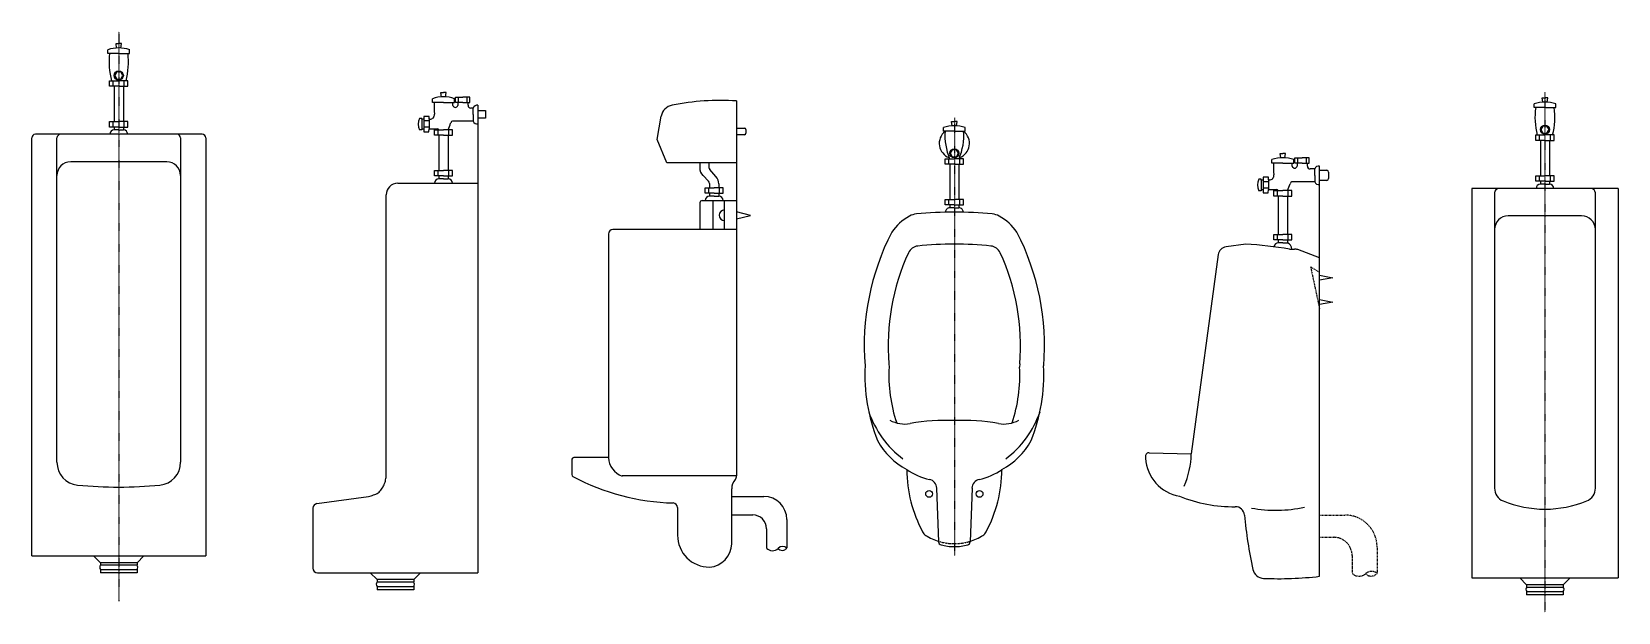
# Model space of a CAD drawing. Header units: inches. Extents: x -1249499 to 290957, y -589671 to 1013543.
# Drawn here: x -1176998 to -1173534, y 305799 to 307066 of the extents above; entities that cross this region are included whole.
import ezdxf

# ---------------------------------------------------------------- set-up
doc = ezdxf.new("R2010")
doc.units = ezdxf.units.IN
doc.header["$MEASUREMENT"] = 0
for name, pattern in [('CENTER', [2, 1.25, -0.25, 0.25, -0.25]), ('DASHDOT', [1, 0.5, -0.25, 0, -0.25]), ('HIDDEN', [2, 1, -1])]:
    doc.linetypes.add(name, pattern=pattern)
doc.layers.add('CENT', color=1, linetype='CENTER')
doc.layers.add('TOIL', color=9, linetype='Continuous')

msp = doc.modelspace()

# ---------------------------------------------------------------- linework, layer by layer
at = {"layer": 'CENT', "linetype": 'DASHDOT'}
for p, q in [((-1176808, 307065.6), (-1176808, 305823.2)), ((-1173694.2, 306934), (-1173694.2, 305798.6)), ((-1174983.7, 306877.6), (-1174983.7, 305921.7))]:
    msp.add_line(p, q, dxfattribs=at)
at = {"layer": 'TOIL'}
for p, q in [((-1176813.9, 307039.7), (-1176808, 307039.7)), ((-1176812.7, 307030.1), (-1176813.9, 307039.7)), ((-1176802.1, 307039.7), (-1176808, 307039.7)), ((-1176803.4, 307030.1), (-1176802.1, 307039.7)), ((-1176831.8, 307018.4), (-1176831.8, 307026.3)), ((-1176808, 307018.4), (-1176831.8, 307018.4)), ((-1176808, 307018.4), (-1176784.2, 307018.4)), ((-1176784.2, 307018.4), (-1176784.2, 307026.3)), ((-1176827.9, 306958.3), (-1176808, 306958.3)), ((-1176827.9, 306946.6), (-1176827.9, 306958.3)), ((-1176808, 306946.6), (-1176827.9, 306946.6)), ((-1176819.9, 306946.6), (-1176819.9, 306958.3)), ((-1176818, 306946.6), (-1176818, 306869.5)), ((-1176788.1, 306958.3), (-1176808, 306958.3)), ((-1176808, 306946.6), (-1176788.1, 306946.6)), ((-1176798, 306946.6), (-1176798, 306869.5)), ((-1176796.1, 306946.6), (-1176796.1, 306958.3)), ((-1176788.1, 306946.6), (-1176788.1, 306958.3)), ((-1176103.6, 306923.1), (-1176104.9, 306932.8)), ((-1176104.9, 306932.8), (-1176099, 306932.8)), ((-1176093.1, 306932.8), (-1176099, 306932.8)), ((-1176094.3, 306923.1), (-1176093.1, 306932.8)), ((-1176122.8, 306911.5), (-1176122.8, 306919.4)), ((-1176099, 306911.5), (-1176122.8, 306911.5)), ((-1176099, 306911.5), (-1176075.2, 306911.5)), ((-1176075.2, 306911.5), (-1176075.2, 306919.4)), ((-1176072.9, 306923), (-1176056.8, 306923)), ((-1176072.9, 306911.2), (-1176072.9, 306923)), ((-1176056.8, 306911.2), (-1176072.9, 306911.2)), ((-1176068, 306911.2), (-1176068, 306904.7)), ((-1176066.4, 306911.2), (-1176066.4, 306923)), ((-1176041.4, 306923), (-1176056.8, 306923)), ((-1176056.8, 306911.2), (-1176041.4, 306911.2)), ((-1176047, 306911.2), (-1176047, 306923)), ((-1176045.4, 306905), (-1176045.4, 306911.2)), ((-1176041.4, 306911.2), (-1176041.4, 306923)), ((-1176034.1, 306899), (-1176039.4, 306899)), ((-1176034.1, 306884.8), (-1176034.1, 306899)), ((-1176024, 306905), (-1176024, 305884.8)), ((-1173718, 306900.4), (-1173718, 306908.2)), ((-1173694.2, 306900.4), (-1173718, 306900.4)), ((-1173700.1, 306921.7), (-1173694.2, 306921.7)), ((-1173698.8, 306912), (-1173700.1, 306921.7)), ((-1173688.3, 306921.7), (-1173694.2, 306921.7)), ((-1173694.2, 306900.4), (-1173670.4, 306900.4)), ((-1173689.5, 306912), (-1173688.3, 306921.7)), ((-1173670.4, 306900.4), (-1173670.4, 306908.2)), ((-1176827.9, 306869.5), (-1176808, 306869.5)), ((-1176827.9, 306857.7), (-1176827.9, 306869.5)), ((-1176819.9, 306857.7), (-1176819.9, 306869.5)), ((-1176788.1, 306869.5), (-1176808, 306869.5)), ((-1176796.1, 306857.7), (-1176796.1, 306869.5)), ((-1176788.1, 306857.7), (-1176788.1, 306869.5)), ((-1176146.5, 306876.4), (-1176151.6, 306876.4)), ((-1176146.5, 306874.5), (-1176146.5, 306876.4)), ((-1176146.5, 306874.5), (-1176146.5, 306853.2)), ((-1176142.3, 306874.5), (-1176146.5, 306874.5)), ((-1176142.3, 306880.9), (-1176142.3, 306846.8)), ((-1176130.5, 306880.9), (-1176142.3, 306880.9)), ((-1176130.5, 306870.9), (-1176142.3, 306870.9)), ((-1176130.5, 306874.7), (-1176130.5, 306880.9)), ((-1176130.5, 306874.7), (-1176130.5, 306853.8)), ((-1176128.6, 306874.7), (-1176130.5, 306874.7)), ((-1176040.3, 306870.7), (-1176077.9, 306870.7)), ((-1176034.1, 306870.7), (-1176040.3, 306870.7)), ((-1176034.1, 306884.8), (-1176034.1, 306870.7)), ((-1176024, 306894), (-1176007.1, 306894)), ((-1176007.1, 306877.3), (-1176024, 306877.3)), ((-1176007.1, 306894), (-1176007.1, 306877.3)), ((-1174988.4, 306860.3), (-1174989.6, 306870)), ((-1174989.6, 306870), (-1174983.7, 306870)), ((-1174977.8, 306870), (-1174983.7, 306870)), ((-1174979.1, 306860.3), (-1174977.8, 306870)), ((-1176808, 306857.7), (-1176827.9, 306857.7)), ((-1176818, 306857.7), (-1176818, 306851.2)), ((-1176808, 306851.2), (-1176818, 306851.2)), ((-1176808, 306857.7), (-1176788.1, 306857.7)), ((-1176808, 306851.2), (-1176798, 306851.2)), ((-1176798, 306857.7), (-1176798, 306851.2)), ((-1176146.5, 306851.3), (-1176151.6, 306851.3)), ((-1176146.5, 306853.2), (-1176146.5, 306851.3)), ((-1176142.3, 306853.2), (-1176146.5, 306853.2)), ((-1176130.5, 306857), (-1176142.3, 306857)), ((-1176142.3, 306846.8), (-1176130.7, 306846.8)), ((-1176130.7, 306846.8), (-1176130.5, 306853.8)), ((-1176130.5, 306853.8), (-1176112.2, 306853.8)), ((-1176118.9, 306839.7), (-1176118.9, 306851.4)), ((-1176118.9, 306851.4), (-1176099, 306851.4)), ((-1176099, 306839.7), (-1176118.9, 306839.7)), ((-1176110.9, 306839.7), (-1176110.9, 306851.4)), ((-1176109, 306839.7), (-1176109, 306762.6)), ((-1176079.1, 306851.4), (-1176099, 306851.4)), ((-1176099, 306839.7), (-1176079.1, 306839.7)), ((-1176089, 306839.7), (-1176089, 306762.6)), ((-1176087.1, 306839.7), (-1176087.1, 306851.4)), ((-1176079.1, 306839.7), (-1176079.1, 306851.4)), ((-1175007.5, 306848.7), (-1175007.5, 306856.5)), ((-1174983.7, 306848.7), (-1175007.5, 306848.7)), ((-1174983.7, 306848.7), (-1174959.9, 306848.7)), ((-1174959.9, 306848.7), (-1174959.9, 306856.5)), ((-1173714.1, 306840.3), (-1173694.2, 306840.3)), ((-1173714.1, 306828.5), (-1173714.1, 306840.3)), ((-1173694.2, 306828.5), (-1173714.1, 306828.5)), ((-1173706.1, 306828.5), (-1173706.1, 306840.3)), ((-1173704.2, 306828.5), (-1173704.2, 306751.4)), ((-1173674.3, 306840.3), (-1173694.2, 306840.3)), ((-1173694.2, 306828.5), (-1173674.3, 306828.5)), ((-1173684.2, 306828.5), (-1173684.2, 306751.4)), ((-1173682.3, 306828.5), (-1173682.3, 306840.3)), ((-1173674.3, 306828.5), (-1173674.3, 306840.3)), ((-1174271.1, 306790.5), (-1174272.4, 306800.2)), ((-1174272.4, 306800.2), (-1174266.4, 306800.2)), ((-1174260.5, 306800.2), (-1174266.4, 306800.2)), ((-1174261.8, 306790.5), (-1174260.5, 306800.2)), ((-1176118.9, 306750.8), (-1176118.9, 306762.6)), ((-1176118.9, 306762.6), (-1176099, 306762.6)), ((-1176110.9, 306750.8), (-1176110.9, 306762.6)), ((-1176079.1, 306762.6), (-1176099, 306762.6)), ((-1176087.1, 306750.8), (-1176087.1, 306762.6)), ((-1176079.1, 306750.8), (-1176079.1, 306762.6)), ((-1175459.1, 306779.6), (-1175611.3, 306779.6)), ((-1175539.5, 306779.6), (-1175539.5, 306768.6)), ((-1175519.5, 306779.6), (-1175519.5, 306769.3)), ((-1175003.6, 306788.6), (-1174983.7, 306788.6)), ((-1175003.6, 306776.8), (-1175003.6, 306788.6)), ((-1174983.7, 306776.8), (-1175003.6, 306776.8)), ((-1174995.6, 306776.8), (-1174995.6, 306788.6)), ((-1174993.7, 306776.8), (-1174993.7, 306699.7)), ((-1174963.8, 306788.6), (-1174983.7, 306788.6)), ((-1174983.7, 306776.8), (-1174963.8, 306776.8)), ((-1174973.7, 306776.8), (-1174973.7, 306699.7)), ((-1174971.8, 306776.8), (-1174971.8, 306788.6)), ((-1174963.8, 306776.8), (-1174963.8, 306788.6)), ((-1174290.2, 306778.9), (-1174290.2, 306786.7)), ((-1174266.4, 306778.9), (-1174290.2, 306778.9)), ((-1174266.4, 306778.9), (-1174242.7, 306778.9)), ((-1174242.7, 306778.9), (-1174242.7, 306786.7)), ((-1174240.3, 306790.3), (-1174224.3, 306790.3)), ((-1174240.3, 306778.6), (-1174240.3, 306790.3)), ((-1174224.3, 306778.6), (-1174240.3, 306778.6)), ((-1174235.5, 306778.6), (-1174235.5, 306772.1)), ((-1174233.8, 306778.6), (-1174233.8, 306790.3)), ((-1174208.8, 306790.3), (-1174224.3, 306790.3)), ((-1174224.3, 306778.6), (-1174208.8, 306778.6)), ((-1174214.5, 306778.6), (-1174214.5, 306790.3)), ((-1174212.9, 306772.3), (-1174212.9, 306778.6)), ((-1174208.8, 306778.6), (-1174208.8, 306790.3)), ((-1174196.6, 306766.3), (-1174206.9, 306766.3)), ((-1174196.6, 306752.2), (-1174196.6, 306766.3)), ((-1174186.4, 305877.2), (-1174186.4, 306772.4)), ((-1174186.4, 306763.4), (-1174170.7, 306763.4)), ((-1174166.7, 306759.4), (-1174166.7, 306745)), ((-1176199, 306734.8), (-1176024, 306734.8)), ((-1176099, 306750.8), (-1176118.9, 306750.8)), ((-1176109, 306750.8), (-1176109, 306744.3)), ((-1176099, 306744.3), (-1176109, 306744.3)), ((-1176099, 306750.8), (-1176079.1, 306750.8)), ((-1176099, 306744.3), (-1176089, 306744.3)), ((-1176089, 306750.8), (-1176089, 306744.3)), ((-1175528, 306724.8), (-1175508.1, 306724.8)), ((-1175528, 306713), (-1175528, 306724.8)), ((-1175520, 306713), (-1175520, 306724.8)), ((-1175518.1, 306734.4), (-1175518.1, 306724.8)), ((-1175488.2, 306724.8), (-1175508.1, 306724.8)), ((-1175498.1, 306733.5), (-1175498.1, 306724.8)), ((-1175496.2, 306713), (-1175496.2, 306724.8)), ((-1175488.2, 306713), (-1175488.2, 306724.8)), ((-1174314, 306743.8), (-1174319.1, 306743.8)), ((-1174314, 306741.9), (-1174314, 306743.8)), ((-1174314, 306741.9), (-1174314, 306720.5)), ((-1174309.8, 306741.9), (-1174314, 306741.9)), ((-1174309.8, 306748.2), (-1174309.8, 306714.2)), ((-1174298, 306748.2), (-1174309.8, 306748.2)), ((-1174298, 306738.3), (-1174309.8, 306738.3)), ((-1174298, 306724.3), (-1174309.8, 306724.3)), ((-1174298, 306742.1), (-1174298, 306748.2)), ((-1174298, 306742.1), (-1174298, 306721.1)), ((-1174296, 306742.1), (-1174298, 306742.1)), ((-1174207.7, 306738), (-1174245.3, 306738)), ((-1174196.6, 306738), (-1174207.7, 306738)), ((-1174196.6, 306752.2), (-1174196.6, 306738)), ((-1174170.7, 306741), (-1174186.4, 306741)), ((-1173714.1, 306751.4), (-1173694.2, 306751.4)), ((-1173714.1, 306739.7), (-1173714.1, 306751.4)), ((-1173694.2, 306739.7), (-1173714.1, 306739.7)), ((-1173706.1, 306739.7), (-1173706.1, 306751.4)), ((-1173704.2, 306739.7), (-1173704.2, 306733.2)), ((-1173694.2, 306733.2), (-1173704.2, 306733.2)), ((-1173674.3, 306751.4), (-1173694.2, 306751.4)), ((-1173694.2, 306739.7), (-1173674.3, 306739.7)), ((-1173694.2, 306733.2), (-1173684.2, 306733.2)), ((-1173684.2, 306739.7), (-1173684.2, 306733.2)), ((-1173682.3, 306739.7), (-1173682.3, 306751.4)), ((-1173674.3, 306739.7), (-1173674.3, 306751.4)), ((-1176224, 306095.8), (-1176224, 306709.8)), ((-1175539.1, 306692.1), (-1175539.1, 306634.1)), ((-1175534.1, 306697.1), (-1175459.1, 306697.1)), ((-1175508.1, 306713), (-1175528, 306713)), ((-1175518.1, 306713), (-1175518.1, 306706.5)), ((-1175508.1, 306706.5), (-1175518.1, 306706.5)), ((-1175508.1, 306713), (-1175488.2, 306713)), ((-1175508.1, 306706.5), (-1175498.1, 306706.5)), ((-1175498.1, 306713), (-1175498.1, 306706.5)), ((-1175003.6, 306699.7), (-1174983.7, 306699.7)), ((-1175003.6, 306688), (-1175003.6, 306699.7)), ((-1174995.6, 306688), (-1174995.6, 306699.7)), ((-1174963.8, 306699.7), (-1174983.7, 306699.7)), ((-1174971.8, 306688), (-1174971.8, 306699.7)), ((-1174963.8, 306688), (-1174963.8, 306699.7)), ((-1174314, 306718.6), (-1174319.1, 306718.6)), ((-1174309.8, 306720.5), (-1174314, 306720.5)), ((-1174314, 306720.5), (-1174314, 306718.6)), ((-1174309.8, 306714.2), (-1174298.2, 306714.2)), ((-1174298.2, 306714.2), (-1174298, 306721.1)), ((-1174298, 306721.1), (-1174279.7, 306721.1)), ((-1174286.3, 306707), (-1174286.3, 306718.8)), ((-1174286.3, 306718.8), (-1174266.4, 306718.8)), ((-1174266.4, 306707), (-1174286.3, 306707)), ((-1174278.3, 306707), (-1174278.3, 306718.8)), ((-1174276.4, 306707), (-1174276.4, 306623.4)), ((-1174246.6, 306718.8), (-1174266.4, 306718.8)), ((-1174266.4, 306707), (-1174246.6, 306707)), ((-1174256.4, 306707), (-1174256.4, 306623.4)), ((-1174254.6, 306707), (-1174254.6, 306718.8)), ((-1174246.6, 306707), (-1174246.6, 306718.8)), ((-1174983.7, 306688), (-1175003.6, 306688)), ((-1174993.7, 306688), (-1174993.7, 306681.4)), ((-1174983.7, 306681.4), (-1174993.7, 306681.4)), ((-1174983.7, 306688), (-1174963.8, 306688)), ((-1174983.7, 306681.4), (-1174973.7, 306681.4)), ((-1174973.7, 306688), (-1174973.7, 306681.4)), ((-1175739.1, 306624.1), (-1175739.1, 306136.1)), ((-1175459.1, 306634.1), (-1175729.1, 306634.1)), ((-1174286.3, 306611.6), (-1174286.3, 306623.4)), ((-1174286.3, 306623.4), (-1174266.4, 306623.4)), ((-1174278.3, 306611.6), (-1174278.3, 306623.4)), ((-1174246.6, 306623.4), (-1174266.4, 306623.4)), ((-1174254.6, 306611.6), (-1174254.6, 306623.4)), ((-1174246.6, 306611.6), (-1174246.6, 306623.4)), ((-1174347.4, 306602.2), (-1174390.5, 306596.2)), ((-1174266.4, 306611.6), (-1174286.3, 306611.6)), ((-1174276.4, 306611.6), (-1174276.4, 306605.1)), ((-1174266.4, 306605.1), (-1174276.4, 306605.1)), ((-1174266.4, 306611.6), (-1174246.6, 306611.6)), ((-1174266.4, 306605.1), (-1174256.4, 306605.1)), ((-1174256.4, 306611.6), (-1174256.4, 306605.1)), ((-1174252.1, 306591.3), (-1174241.3, 306591.4)), ((-1174186.4, 306572.2), (-1174234, 306590.1)), ((-1174407.6, 306579.1), (-1174466.4, 306144.2)), ((-1174186.4, 306534.3), (-1174157.3, 306528.4)), ((-1174157.3, 306528.4), (-1174186.4, 306523.1)), ((-1174186.4, 306481.5), (-1174157.3, 306475.6)), ((-1174157.3, 306475.6), (-1174186.4, 306470.4)), ((-1175126.4, 306340.8), (-1175126.3, 306333.7)), ((-1174841, 306340.8), (-1174841.1, 306333.7)), ((-1175739.1, 306136.1), (-1175814.1, 306136.1)), ((-1174566.4, 306138.9), (-1174566.4, 306134.9)), ((-1174558.2, 306146.9), (-1174466.4, 306144.2)), ((-1175819.1, 306131.1), (-1175819.1, 306099.1)), ((-1175459.1, 306096.1), (-1175709.1, 306096.1)), ((-1175469.7, 305948.1), (-1175469.7, 306068.2)), ((-1175022.3, 306069.6), (-1175018.1, 305952.1)), ((-1174945.1, 306069.6), (-1174949.3, 305952.1)), ((-1176375.3, 306036), (-1176262.5, 306051.3)), ((-1175469.7, 306051.4), (-1175459.1, 306051.4)), ((-1175459.1, 306051.4), (-1175399.5, 306051.4)), ((-1176384, 306026.1), (-1176384, 305894.8)), ((-1175588.1, 306027.2), (-1175588.1, 305967.1)), ((-1175469.7, 306011), (-1175459.1, 306011)), ((-1175459.1, 306011), (-1175423.6, 306011)), ((-1175349.5, 306001.4), (-1175349.5, 305938.9)), ((-1175393.6, 305981), (-1175393.6, 305938.9)), ((-1176998, 305921.8), (-1176618, 305921.8)), ((-1176848, 305906.8), (-1176863, 305921.8)), ((-1176768, 305906.8), (-1176848, 305906.8)), ((-1176848, 305906.8), (-1176848, 305901.8)), ((-1176848, 305901.8), (-1176768, 305901.8)), ((-1176848, 305891.8), (-1176768, 305891.8)), ((-1176848, 305891.8), (-1176848, 305884.8)), ((-1176768, 305906.8), (-1176753, 305921.8)), ((-1176768, 305906.8), (-1176768, 305901.8)), ((-1176768, 305891.8), (-1176768, 305884.8)), ((-1176768, 305884.8), (-1176848, 305884.8)), ((-1176374, 305884.8), (-1176024, 305884.8)), ((-1176244, 305869.8), (-1176259, 305884.8)), ((-1176164, 305869.8), (-1176244, 305869.8)), ((-1176244, 305869.8), (-1176244, 305864.8)), ((-1176244, 305864.8), (-1176164, 305864.8)), ((-1176164, 305869.8), (-1176149, 305884.8)), ((-1176164, 305869.8), (-1176164, 305864.8)), ((-1173854.2, 305873.7), (-1173534.2, 305873.7)), ((-1173734.2, 305858.7), (-1173749.2, 305873.7)), ((-1173654.2, 305858.7), (-1173734.2, 305858.7)), ((-1173734.2, 305858.7), (-1173734.2, 305853.7)), ((-1173654.2, 305858.7), (-1173639.2, 305873.7)), ((-1173654.2, 305858.7), (-1173654.2, 305853.7)), ((-1176244, 305854.8), (-1176164, 305854.8)), ((-1176244, 305854.8), (-1176244, 305847.8)), ((-1176164, 305847.8), (-1176244, 305847.8)), ((-1176164, 305854.8), (-1176164, 305847.8)), ((-1173734.2, 305853.7), (-1173654.2, 305853.7)), ((-1173734.2, 305843.7), (-1173654.2, 305843.7)), ((-1173734.2, 305843.7), (-1173734.2, 305836.7)), ((-1173654.2, 305836.7), (-1173734.2, 305836.7)), ((-1173654.2, 305843.7), (-1173654.2, 305836.7))]:
    msp.add_line(p, q, dxfattribs=at)
at = {"layer": 'TOIL', "linetype": 'Continuous'}
for p, q in [((-1175459.1, 306914.6), (-1175459.1, 306096.1)), ((-1175632.7, 306830.6), (-1175623.8, 306881.2)), ((-1176998, 305921.8), (-1176998, 306833.8)), ((-1176626, 306841.8), (-1176990, 306841.8)), ((-1176943, 306125.9), (-1176943, 306833.8)), ((-1176673, 306833.8), (-1176673, 306125.9)), ((-1176618, 306833.8), (-1176618, 305921.8)), ((-1175611.3, 306779.6), (-1175632.7, 306830.6)), ((-1175459.4, 306855.5), (-1175442.2, 306855.5)), ((-1175442.2, 306840.8), (-1175459.4, 306840.8)), ((-1175438.7, 306852), (-1175438.7, 306844.3)), ((-1176703, 306781.8), (-1176913, 306781.8)), ((-1175504.2, 306749.4), (-1175517.7, 306764.7)), ((-1175532.4, 306751.6), (-1175520.2, 306739.3)), ((-1173854.2, 306723.7), (-1173854.2, 305873.7)), ((-1173534.2, 306723.7), (-1173854.2, 306723.7)), ((-1173534.2, 306723.7), (-1173534.2, 305873.7)), ((-1175510.8, 306696.3), (-1175510.8, 306634.1)), ((-1175485.5, 306634.1), (-1175485.5, 306697.1)), ((-1173804.2, 306713.7), (-1173804.2, 306069.3)), ((-1173584.2, 306069.3), (-1173584.2, 306713.7)), ((-1175428.6, 306664.6), (-1175459.4, 306672.6)), ((-1175459.4, 306657), (-1175428.6, 306664.6)), ((-1173614.2, 306663.7), (-1173774.2, 306663.7))]:
    msp.add_line(p, q, dxfattribs=at)
at = {"layer": 'TOIL', "linetype": 'HIDDEN'}
for p, q in [((-1174186.4, 306540.4), (-1174205.8, 306552.3)), ((-1174205.8, 306552.3), (-1174186.4, 306460.9)), ((-1174186.4, 306010.8), (-1174130.8, 306010.8)), ((-1174186.4, 305962.2), (-1174155.3, 305962.2)), ((-1174060.8, 305940.8), (-1174060.8, 305883.6)), ((-1174115.3, 305922.2), (-1174115.3, 305883.6))]:
    msp.add_line(p, q, dxfattribs=at)
at = {"layer": 'TOIL'}
for points in [[(-1176799.2, 306970.1), (-1176803.6, 306977.8), (-1176812.4, 306977.8), (-1176816.9, 306970.1), (-1176812.4, 306962.4), (-1176803.6, 306962.4)], [(-1173685.3, 306852), (-1173689.8, 306859.7), (-1173698.6, 306859.7), (-1173703, 306852), (-1173698.6, 306844.4), (-1173689.8, 306844.4)], [(-1174974.8, 306800.3), (-1174979.3, 306808), (-1174988.1, 306808), (-1174992.6, 306800.3), (-1174988.1, 306792.7), (-1174979.3, 306792.7)]]:
    msp.add_lwpolyline(points, close=True, dxfattribs=at)
msp.add_polyline3d([(-1176262.5, 306051.3, 0), (-1176259.8, 306052.2, 0), (-1176257.1, 306053, 0), (-1176254.5, 306053.8, 0), (-1176251.8, 306054.6, 0), (-1176249.2, 306055.5, 0), (-1176246.6, 306056.5, 0), (-1176244.2, 306057.8, 0), (-1176241.9, 306059.3, 0), (-1176239.8, 306061.1, 0), (-1176237.8, 306063, 0), (-1176235.9, 306065.1, 0), (-1176234.2, 306067.4, 0), (-1176232.6, 306069.7, 0), (-1176231.1, 306072.1, 0), (-1176229.8, 306074.6, 0), (-1176228.6, 306077.1, 0), (-1176227.6, 306079.7, 0), (-1176226.7, 306082.3, 0), (-1176225.9, 306085, 0), (-1176225.3, 306087.7, 0), (-1176224.8, 306090.4, 0), (-1176224.4, 306093.1, 0), (-1176224, 306095.8, 0)], dxfattribs=at)
for centre, radius in [((-1176808, 306970.1), 9.98), ((-1173694.2, 306852), 9.98), ((-1174983.7, 306800.3), 9.81), ((-1175038.7, 306057), 7.5), ((-1174928.7, 306057), 7.5)]:
    msp.add_circle(centre, radius, dxfattribs=at)
for centre, radius, start, end in [((-1176808, 306956), 74.2, 71.2869, 108.7131), ((-1176652.9, 307000.9), 176.2, 174.2877, 193.9766), ((-1176963.1, 307000.9), 176.2, 346.0234, 5.7123), ((-1176099, 306851.7), 71.8, 70.6348, 109.3652), ((-1175993.4, 306901.5), 126.2, 175.4618, 187.0855), ((-1176204.6, 306901.5), 126.2, 1.3763, 4.5382), ((-1176073.2, 306905.8), 5.31, 193.6855, 347.9085), ((-1176039.4, 306905), 6, 180, 270), ((-1176025.7, 306896.5), 8.73, 78.4078, 163.2225), ((-1173694.2, 306838), 74.2, 71.2869, 108.7131), ((-1173566.9, 306878.7), 149.1, 171.6496, 194.9441), ((-1173821.5, 306878.7), 149.1, 345.0559, 8.3504), ((-1176121.7, 306863.9), 32.5, 157.2162, 202.7838), ((-1176128.6, 306884.7), 10, 270, 7.0855), ((-1176204.6, 306901.5), 126.2, 336.6052, 343.8134), ((-1176077.6, 306864.7), 6, 90, 163.8134), ((-1176025.7, 306873.2), 8.73, 196.7775, 281.5922), ((-1176818, 306841.8), 9.45, 90, 180), ((-1176798, 306841.8), 9.45, 0, 90), ((-1176112.2, 306850.8), 3, 23.1162, 90), ((-1175993.4, 306901.5), 126.2, 203.1162, 203.3948), ((-1174983.7, 306822), 33, 127.8734, 250.1026), ((-1174983.7, 306786.3), 74.2, 71.2869, 108.7131), ((-1174878.1, 306838.7), 126.2, 175.4618, 203.3948), ((-1175089.3, 306838.7), 126.2, 336.6052, 4.5382), ((-1174983.7, 306822), 33, 289.8974, 52.1266), ((-1174266.4, 306716.5), 74.2, 71.2869, 108.7131), ((-1174160.9, 306768.9), 126.2, 175.4618, 187.0855), ((-1174372, 306768.9), 126.2, 1.3763, 4.5382), ((-1174240.7, 306773.2), 5.31, 193.6855, 347.9085), ((-1174206.9, 306772.3), 6, 180, 270), ((-1174188.2, 306763.8), 8.73, 78.4078, 163.2225), ((-1174170.7, 306759.4), 4, 0, 90), ((-1176199, 306709.8), 25, 90, 180), ((-1176109, 306734.8), 9.45, 90, 180), ((-1176089, 306734.8), 9.45, 0, 90), ((-1174289.1, 306731.2), 32.5, 157.2162, 202.7838), ((-1174296, 306752.1), 10, 270, 7.0855), ((-1174372, 306768.9), 126.2, 336.6052, 343.8134), ((-1174245.1, 306732), 6, 90, 163.8134), ((-1174188.2, 306740.5), 8.73, 196.7775, 281.5922), ((-1174170.7, 306745), 4, 270, 0), ((-1173704.2, 306723.7), 9.45, 90, 180), ((-1173684.2, 306723.7), 9.45, 0, 90), ((-1175534.1, 306692.1), 5, 90, 180), ((-1175518.1, 306697.1), 9.45, 90, 180), ((-1175498.1, 306697.1), 9.45, 0, 90), ((-1174279.7, 306718.1), 3, 23.1162, 90), ((-1174160.9, 306768.9), 126.2, 203.1162, 203.3948), ((-1175029, 306566.7), 110, 118.7145, 146.2217), ((-1175062.6, 306628.1), 40, 95.6626, 118.7145), ((-1174983.7, 305832), 840, 90, 95.6626), ((-1174993.7, 306672), 9.45, 90, 181.3652), ((-1174983.7, 305832), 840, 84.3374, 90), ((-1174973.7, 306672), 9.45, 358.6348, 90), ((-1174904.8, 306628.1), 40, 61.2855, 84.3374), ((-1174938.4, 306566.7), 110, 33.7783, 61.2855), ((-1175729.1, 306624.1), 10, 90, 180), ((-1174640.5, 306380.4), 540, 152.7235, 184.6562), ((-1175326.9, 306380.4), 540, 355.3438, 27.2765), ((-1175061, 306573), 25, 95.9537, 155.3914), ((-1174983.7, 305832), 770, 90, 95.9537), ((-1174983.7, 305832), 770, 84.0463, 90), ((-1174906.4, 306573), 25, 24.6086, 84.0463), ((-1174387.8, 306576.4), 20, 97.8705, 172.2907), ((-1174403.7, 305688.3), 915.6, 80.4664, 86.4757), ((-1174276.4, 306595.6), 9.45, 90, 175.8627), ((-1174262.3, 306590.5), 15.7, 2.9806, 68.1776), ((-1174241, 306571.4), 20, 69.3043, 90.8326), ((-1174640.5, 306380.4), 487.5, 155.3914, 184.6562), ((-1175326.9, 306380.4), 487.5, 355.3438, 24.6086), ((-1174799.2, 306316.2), 380, 176.9359, 202.1053), ((-1174799.2, 306316.2), 327.5, 176.9359, 198.5819), ((-1175168.2, 306316.2), 327.5, 341.4181, 3.0641), ((-1175168.2, 306316.2), 380, 337.8947, 3.0641), ((-1174962.9, 306308.5), 220, 199.1466, 232.818), ((-1175092, 306277), 67.5, 241.2576, 280.2378), ((-1175003.4, 305786.6), 430.9, 87.381, 100.2378), ((-1174964, 305786.6), 430.9, 79.7622, 92.619), ((-1174875.4, 306277), 67.5, 259.7622, 298.7424), ((-1175004.5, 306308.5), 220, 307.182, 340.8534), ((-1175011.2, 306250.5), 160, 208.8873, 241.4449), ((-1174956.2, 306250.5), 160, 298.5551, 331.1127), ((-1175814.1, 306131.1), 5, 90, 180), ((-1175693.4, 306139), 45.8, 183.7492, 249.9906), ((-1174558.4, 306138.9), 8, 88.2816, 180), ((-1174476.6, 306140.6), 90, 183.6106, 260.3223), ((-1174648.4, 306147.6), 182, 336.1353, 358.9157), ((-1174787.7, 306113.8), 300, 180.7247, 207.7679), ((-1175007.9, 306226.1), 140.9, 235.4774, 257.6591), ((-1174959.5, 306226.1), 140.9, 282.3409, 304.5226), ((-1175179.7, 306113.8), 300, 332.2321, 359.2753), ((-1175814.1, 306099.1), 5, 180, 242.2256), ((-1175583.4, 306537), 500, 242.2256, 268.3522), ((-1175439.7, 306068.2), 30, 138.0906, 180), ((-1175470.6, 306095.9), 11.5, 318.0906, 0.7101), ((-1175042.2, 306068.9), 20, 2.0462, 77.6591), ((-1174925.2, 306068.9), 20, 102.3409, 177.9538), ((-1176374, 306026.1), 10, 97.7207, 180), ((-1175598.1, 306027.2), 10, 0, 88.3522), ((-1175399.5, 306001.4), 50, 0, 90), ((-1174374.4, 306342), 313, 247.9706, 270.7368), ((-1175423.6, 305981), 30, 0, 90), ((-1174370.1, 306009), 20, 5.1312, 90.7368), ((-1173399.2, 306096.2), 954.8, 185.1312, 192.3359), ((-1174281.8, 306327.7), 306.4, 259.9612, 281.8061), ((-1175518.1, 305967.1), 70, 180, 270), ((-1175035.5, 305983.3), 20, 207.7679, 237.7799), ((-1174983.7, 306065.5), 117.1, 237.7799, 253.1427), ((-1174983.7, 306065.5), 117.1, 286.8573, 302.2201), ((-1174931.9, 305983.3), 20, 302.2201, 332.2321), ((-1175522.7, 305949.9), 53.1, 275.0406, 357.9869), ((-1175380.8, 305949.9), 16.9, 220.7048, 315.9236), ((-1175358.7, 305928.5), 13.8, 48.4845, 135.9236), ((-1175359.4, 305945.7), 12, 219.0977, 325.3104), ((-1175011.1, 305952.4), 7, 182.0462, 255.9863), ((-1174983.7, 306062), 120, 255.9863, 270), ((-1174983.7, 306062), 120, 270, 284.0137), ((-1174956.3, 305952.4), 7, 284.0137, 357.9538), ((-1176841.2, 305896.8), 8.47, 143.8192, 216.1768), ((-1176774.9, 305896.8), 8.47, 323.8232, 36.1808), ((-1176374, 305894.8), 10, 180, 270), ((-1174307.5, 305897.6), 25, 192.3359, 267.5766), ((-1176237.2, 305859.8), 8.47, 143.8192, 216.1768), ((-1176170.8, 305859.8), 8.47, 323.8232, 36.1808), ((-1174276.2, 306638.5), 766.6, 267.5766, 276.7207), ((-1173727.3, 305848.7), 8.47, 143.8192, 216.1768), ((-1173661, 305848.7), 8.47, 323.8232, 36.1808)]:
    msp.add_arc(centre, radius, start, end, dxfattribs=at)
at = {"layer": 'TOIL', "linetype": 'Continuous'}
for centre, radius, start, end in [((-1175594.2, 306876), 30, 101.331, 170.0181), ((-1175495.2, 306381.8), 533.9, 86.1215, 101.331), ((-1176990, 306833.8), 8, 90, 180), ((-1176935, 306833.8), 8, 90, 180), ((-1176681, 306833.8), 8, 0, 90), ((-1176626, 306833.8), 8, 0, 90), ((-1175442.2, 306852), 3.5, 0, 90), ((-1175442.2, 306844.3), 3.5, 270, 0), ((-1176913, 306751.8), 30, 90, 180), ((-1176703, 306751.8), 30, 0, 90), ((-1175515.5, 306768.6), 24, 180, 224.9816), ((-1175512.5, 306769.3), 7, 180, 221.6152), ((-1175525.1, 306734.4), 7, 0, 44.9816), ((-1175522.1, 306733.5), 24, 0, 41.6152), ((-1173794.2, 306713.7), 10, 90, 180), ((-1173594.2, 306713.7), 10, 0, 90), ((-1175485.5, 306665.1), 11.6, 90, 270), ((-1173774.2, 306633.7), 30, 90, 180), ((-1173614.2, 306633.7), 30, 0, 90), ((-1176893, 306125.9), 50, 180, 264.3692), ((-1176723, 306125.9), 50, 275.6306, 0.0001), ((-1176808, 306988.1), 916.3, 264.3692, 275.6306), ((-1173774.2, 306069.3), 30, 179.9999, 247.9265), ((-1173614.2, 306069.3), 30, 292.0735, 0.0001), ((-1173694.2, 306266.6), 242.9, 247.9265, 269.9994), ((-1173694.2, 306266.6), 242.9, 270.0006, 292.0735)]:
    msp.add_arc(centre, radius, start, end, dxfattribs=at)
at = {"layer": 'TOIL', "linetype": 'HIDDEN'}
for centre, radius, start, end in [((-1174130.8, 305940.8), 70, 0, 90), ((-1174155.3, 305922.2), 40, 0, 90), ((-1174983.7, 306065.5), 117.1, 253.1427, 270), ((-1174983.7, 306065.5), 117.1, 270, 286.8573), ((-1174100.1, 305899.1), 21.7, 225.6469, 311.4131), ((-1174072.9, 305868.2), 19.6, 52.0612, 131.4131), ((-1174073.6, 305894.1), 16.6, 222.7564, 320.7179)]:
    msp.add_arc(centre, radius, start, end, dxfattribs=at)

doc.saveas('drawing.dxf')
